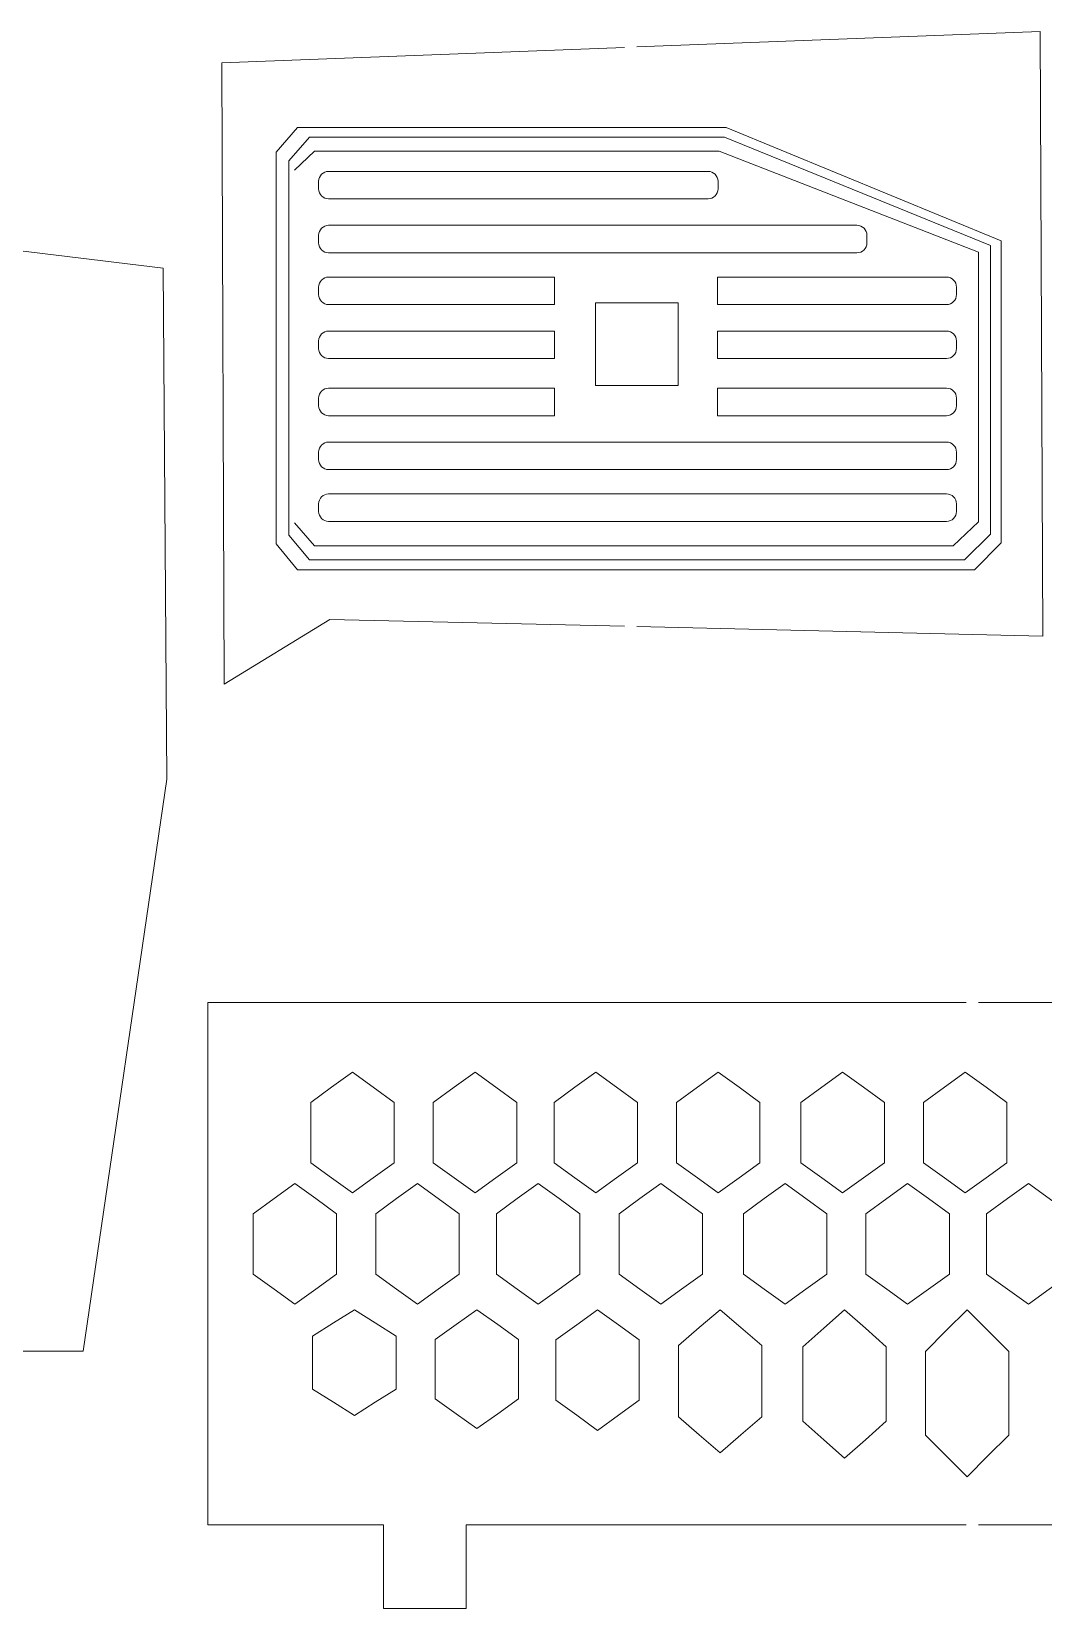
# Model space of a CAD drawing. Header units: centimetres. Extents: x -36.3 to 43.7, y -27.7 to 32.3.
# Drawn here: x -23.95 to -20.28, y -24.05 to -18.31 of the extents above; entities that cross this region are included whole.
import ezdxf

# ---------------------------------------------------------------- set-up
doc = ezdxf.new("R2010")
doc.units = ezdxf.units.CM
doc.header["$MEASUREMENT"] = 0
doc.layers.add('layer 1', color=7, linetype='Continuous')

msp = doc.modelspace()

# ---------------------------------------------------------------- linework, layer by layer
at = {"layer": 'layer 1', "color": 250, "lineweight": 9}
for points, knots in [([(-21.75396, -18.37055), (-21.75396, -18.37055), (-20.28702, -18.31463), (-20.28702, -18.31463), (-20.28702, -18.31463), (-20.27829, -20.51373), (-20.27829, -20.51373), (-20.27829, -20.51373), (-21.75396, -20.47895), (-21.75396, -20.47895)], [0, 0, 0, 0, 0.3333333, 0.3333333, 0.3333333, 0.6666667, 0.6666667, 0.6666667, 1, 1, 1, 1]), ([(-21.79896, -20.47789), (-21.79896, -20.47789), (-22.87009, -20.45265), (-22.87009, -20.45265), (-22.87009, -20.45265), (-23.25406, -20.68827), (-23.25406, -20.68827), (-23.25406, -20.68827), (-23.26279, -18.42807), (-23.26279, -18.42807), (-23.26279, -18.42807), (-21.79896, -18.37227), (-21.79896, -18.37227)], [0, 0, 0, 0, 0.25, 0.25, 0.25, 0.5, 0.5, 0.5, 0.75, 0.75, 0.75, 1, 1, 1, 1]), ([(-28.30236, -21.74141), (-26.25225, -21.46696), (-24.96193, -20.78612), (-24.50218, -19.66102), (-24.50218, -19.66102), (-24.23866, -19.56394), (-24.23866, -19.56394), (-24.23866, -19.56394), (-24.47444, -18.63469), (-24.47444, -18.63469), (-24.33112, -18.70078), (-24.18781, -18.85525), (-24.04449, -19.10625), (-24.04449, -19.10625), (-23.47585, -19.1756), (-23.47585, -19.1756), (-23.47585, -19.1756), (-23.46198, -21.03408), (-23.46198, -21.03408), (-23.46198, -21.03408), (-23.7671, -23.11447), (-23.7671, -23.11447), (-23.7671, -23.11447), (-24.16931, -23.11447), (-24.16931, -23.11447), (-24.16931, -23.11447), (-25.07082, -23.55829), (-25.07082, -23.55829), (-25.07082, -23.55829), (-25.6672, -23.33638), (-25.6672, -23.33638), (-25.6672, -23.33638), (-26.79061, -23.54442), (-26.79061, -23.54442), (-26.53514, -22.87247), (-26.20489, -22.2099), (-25.65333, -21.57498), (-25.65333, -21.57498), (-25.77815, -21.31146), (-25.77815, -21.31146), (-26.13947, -21.52727), (-26.51141, -21.65701), (-26.89107, -21.7719), (-27.36031, -21.9139), (-27.8414, -22.01864), (-28.32889, -22.0604), (-29.24508, -22.0604), (-30.16124, -22.06039), (-31.07743, -22.06039), (-31.56492, -22.01863), (-32.04601, -21.91389), (-32.51525, -21.77189), (-32.89491, -21.657), (-33.26685, -21.52726), (-33.62817, -21.31145), (-33.62817, -21.31145), (-33.75299, -21.57497), (-33.75299, -21.57497), (-33.20143, -22.20989), (-32.87118, -22.87246), (-32.61571, -23.54441), (-32.61571, -23.54441), (-33.73912, -23.33637), (-33.73912, -23.33637), (-33.73912, -23.33637), (-34.3355, -23.55828), (-34.3355, -23.55828), (-34.3355, -23.55828), (-35.23701, -23.11446), (-35.23701, -23.11446), (-35.23701, -23.11446), (-35.63922, -23.11446), (-35.63922, -23.11446), (-35.63922, -23.11446), (-35.94434, -21.03407), (-35.94434, -21.03407), (-35.94434, -21.03407), (-35.93047, -19.17559), (-35.93047, -19.17559), (-35.93047, -19.17559), (-35.36183, -19.10624), (-35.36183, -19.10624), (-35.21851, -18.85524), (-35.0752, -18.70077), (-34.93188, -18.63468), (-34.93188, -18.63468), (-35.16766, -19.56393), (-35.16766, -19.56393), (-35.16766, -19.56393), (-34.90414, -19.66101), (-34.90414, -19.66101), (-34.44439, -20.78611), (-33.15407, -21.46695), (-31.10396, -21.7414), (-30.17008, -21.7414), (-29.23624, -21.74141), (-28.30236, -21.74141)], [0, 0, 0, 0, 0.03125, 0.03125, 0.03125, 0.0625, 0.0625, 0.0625, 0.09375, 0.09375, 0.09375, 0.125, 0.125, 0.125, 0.15625, 0.15625, 0.15625, 0.1875, 0.1875, 0.1875, 0.21875, 0.21875, 0.21875, 0.25, 0.25, 0.25, 0.28125, 0.28125, 0.28125, 0.3125, 0.3125, 0.3125, 0.34375, 0.34375, 0.34375, 0.375, 0.375, 0.375, 0.40625, 0.40625, 0.40625, 0.4375, 0.4375, 0.4375, 0.46875, 0.46875, 0.46875, 0.5, 0.5, 0.5, 0.53125, 0.53125, 0.53125, 0.5625, 0.5625, 0.5625, 0.59375, 0.59375, 0.59375, 0.625, 0.625, 0.625, 0.65625, 0.65625, 0.65625, 0.6875, 0.6875, 0.6875, 0.71875, 0.71875, 0.71875, 0.75, 0.75, 0.75, 0.78125, 0.78125, 0.78125, 0.8125, 0.8125, 0.8125, 0.84375, 0.84375, 0.84375, 0.875, 0.875, 0.875, 0.90625, 0.90625, 0.90625, 0.9375, 0.9375, 0.9375, 0.96875, 0.96875, 0.96875, 1, 1, 1, 1]), ([(-22.87429, -18.82317), (-22.87429, -18.82317), (-21.49488, -18.82317), (-21.49488, -18.82317), (-21.47493, -18.82317), (-21.45861, -18.83949), (-21.45861, -18.85944), (-21.45861, -18.85944), (-21.45861, -18.88691), (-21.45861, -18.88691), (-21.45861, -18.90686), (-21.47493, -18.92317), (-21.49488, -18.92317), (-21.49488, -18.92317), (-22.87429, -18.92317), (-22.87429, -18.92317), (-22.89424, -18.92317), (-22.91055, -18.90686), (-22.91055, -18.88691), (-22.91055, -18.88691), (-22.91055, -18.85944), (-22.91055, -18.85944), (-22.91055, -18.83949), (-22.89424, -18.82317), (-22.87429, -18.82317)], [0, 0, 0, 0, 0.125, 0.125, 0.125, 0.25, 0.25, 0.25, 0.375, 0.375, 0.375, 0.5, 0.5, 0.5, 0.625, 0.625, 0.625, 0.75, 0.75, 0.75, 0.875, 0.875, 0.875, 1, 1, 1, 1]), ([(-22.87429, -19.01934), (-22.87429, -19.01934), (-20.95344, -19.01934), (-20.95344, -19.01934), (-20.93349, -19.01934), (-20.91717, -19.03567), (-20.91717, -19.05561), (-20.91717, -19.05561), (-20.91717, -19.08308), (-20.91717, -19.08308), (-20.91717, -19.10302), (-20.9335, -19.11934), (-20.95344, -19.11934), (-20.95344, -19.11934), (-22.87429, -19.11934), (-22.87429, -19.11934), (-22.89423, -19.11934), (-22.91055, -19.10303), (-22.91055, -19.08308), (-22.91055, -19.08308), (-22.91055, -19.05561), (-22.91055, -19.05561), (-22.91055, -19.03566), (-22.89424, -19.01934), (-22.87429, -19.01934)], [0, 0, 0, 0, 0.125, 0.125, 0.125, 0.25, 0.25, 0.25, 0.375, 0.375, 0.375, 0.5, 0.5, 0.5, 0.625, 0.625, 0.625, 0.75, 0.75, 0.75, 0.875, 0.875, 0.875, 1, 1, 1, 1]), ([(-22.87429, -19.20767), (-22.87429, -19.20767), (-22.05315, -19.20767), (-22.05315, -19.20767), (-22.05315, -19.20767), (-22.05315, -19.30767), (-22.05315, -19.30767), (-22.05315, -19.30767), (-22.87429, -19.30767), (-22.87429, -19.30767), (-22.89422, -19.30767), (-22.91055, -19.29136), (-22.91055, -19.27141), (-22.91055, -19.27141), (-22.91055, -19.24394), (-22.91055, -19.24394), (-22.91055, -19.22399), (-22.89424, -19.20767), (-22.87429, -19.20767)], [0, 0, 0, 0, 0.1666667, 0.1666667, 0.1666667, 0.3333333, 0.3333333, 0.3333333, 0.5, 0.5, 0.5, 0.6666667, 0.6666667, 0.6666667, 0.8333333, 0.8333333, 0.8333333, 1, 1, 1, 1]), ([(-21.46071, -19.20767), (-21.46071, -19.20767), (-20.6278, -19.20767), (-20.6278, -19.20767), (-20.60785, -19.20767), (-20.59153, -19.22401), (-20.59153, -19.24394), (-20.59153, -19.24394), (-20.59153, -19.27141), (-20.59153, -19.27141), (-20.59153, -19.29134), (-20.60787, -19.30767), (-20.6278, -19.30767), (-20.6278, -19.30767), (-21.46071, -19.30767), (-21.46071, -19.30767), (-21.46071, -19.30767), (-21.46071, -19.20767), (-21.46071, -19.20767)], [0, 0, 0, 0, 0.1666667, 0.1666667, 0.1666667, 0.3333333, 0.3333333, 0.3333333, 0.5, 0.5, 0.5, 0.6666667, 0.6666667, 0.6666667, 0.8333333, 0.8333333, 0.8333333, 1, 1, 1, 1]), ([(-21.90396, -19.30173), (-21.90396, -19.30173), (-21.60396, -19.30173), (-21.60396, -19.30173), (-21.60396, -19.30173), (-21.60396, -19.60173), (-21.60396, -19.60173), (-21.60396, -19.60173), (-21.90396, -19.60173), (-21.90396, -19.60173), (-21.90396, -19.60173), (-21.90396, -19.30173), (-21.90396, -19.30173)], [0, 0, 0, 0, 0.25, 0.25, 0.25, 0.5, 0.5, 0.5, 0.75, 0.75, 0.75, 1, 1, 1, 1]), ([(-22.87429, -19.40384), (-22.87429, -19.40384), (-22.05315, -19.40384), (-22.05315, -19.40384), (-22.05315, -19.40384), (-22.05315, -19.50384), (-22.05315, -19.50384), (-22.05315, -19.50384), (-22.87429, -19.50384), (-22.87429, -19.50384), (-22.89422, -19.50384), (-22.91055, -19.48753), (-22.91055, -19.46758), (-22.91055, -19.46758), (-22.91055, -19.44011), (-22.91055, -19.44011), (-22.91055, -19.42016), (-22.89424, -19.40384), (-22.87429, -19.40384)], [0, 0, 0, 0, 0.1666667, 0.1666667, 0.1666667, 0.3333333, 0.3333333, 0.3333333, 0.5, 0.5, 0.5, 0.6666667, 0.6666667, 0.6666667, 0.8333333, 0.8333333, 0.8333333, 1, 1, 1, 1]), ([(-21.46071, -19.40384), (-21.46071, -19.40384), (-20.6278, -19.40384), (-20.6278, -19.40384), (-20.60785, -19.40384), (-20.59153, -19.42018), (-20.59153, -19.44011), (-20.59153, -19.44011), (-20.59153, -19.46758), (-20.59153, -19.46758), (-20.59153, -19.48751), (-20.60787, -19.50384), (-20.6278, -19.50384), (-20.6278, -19.50384), (-21.46071, -19.50384), (-21.46071, -19.50384), (-21.46071, -19.50384), (-21.46071, -19.40384), (-21.46071, -19.40384)], [0, 0, 0, 0, 0.1666667, 0.1666667, 0.1666667, 0.3333333, 0.3333333, 0.3333333, 0.5, 0.5, 0.5, 0.6666667, 0.6666667, 0.6666667, 0.8333333, 0.8333333, 0.8333333, 1, 1, 1, 1]), ([(-22.87429, -19.61179), (-22.87429, -19.61179), (-22.05315, -19.61179), (-22.05315, -19.61179), (-22.05315, -19.61179), (-22.05315, -19.71179), (-22.05315, -19.71179), (-22.05315, -19.71179), (-22.87429, -19.71179), (-22.87429, -19.71179), (-22.89422, -19.71179), (-22.91055, -19.69548), (-22.91055, -19.67553), (-22.91055, -19.67553), (-22.91055, -19.64806), (-22.91055, -19.64806), (-22.91055, -19.62811), (-22.89424, -19.61179), (-22.87429, -19.61179)], [0, 0, 0, 0, 0.1666667, 0.1666667, 0.1666667, 0.3333333, 0.3333333, 0.3333333, 0.5, 0.5, 0.5, 0.6666667, 0.6666667, 0.6666667, 0.8333333, 0.8333333, 0.8333333, 1, 1, 1, 1]), ([(-21.46071, -19.61179), (-21.46071, -19.61179), (-20.6278, -19.61179), (-20.6278, -19.61179), (-20.60785, -19.61179), (-20.59153, -19.62813), (-20.59153, -19.64806), (-20.59153, -19.64806), (-20.59153, -19.67553), (-20.59153, -19.67553), (-20.59153, -19.69546), (-20.60787, -19.71179), (-20.6278, -19.71179), (-20.6278, -19.71179), (-21.46071, -19.71179), (-21.46071, -19.71179), (-21.46071, -19.71179), (-21.46071, -19.61179), (-21.46071, -19.61179)], [0, 0, 0, 0, 0.1666667, 0.1666667, 0.1666667, 0.3333333, 0.3333333, 0.3333333, 0.5, 0.5, 0.5, 0.6666667, 0.6666667, 0.6666667, 0.8333333, 0.8333333, 0.8333333, 1, 1, 1, 1]), ([(-22.87429, -19.80796), (-22.87429, -19.80796), (-20.6278, -19.80796), (-20.6278, -19.80796), (-20.60785, -19.80796), (-20.59153, -19.8243), (-20.59153, -19.84423), (-20.59153, -19.84423), (-20.59153, -19.8717), (-20.59153, -19.8717), (-20.59153, -19.89163), (-20.60787, -19.90796), (-20.6278, -19.90796), (-20.6278, -19.90796), (-22.87429, -19.90796), (-22.87429, -19.90796), (-22.89422, -19.90796), (-22.91055, -19.89165), (-22.91055, -19.8717), (-22.91055, -19.8717), (-22.91055, -19.84423), (-22.91055, -19.84423), (-22.91055, -19.82428), (-22.89424, -19.80796), (-22.87429, -19.80796)], [0, 0, 0, 0, 0.125, 0.125, 0.125, 0.25, 0.25, 0.25, 0.375, 0.375, 0.375, 0.5, 0.5, 0.5, 0.625, 0.625, 0.625, 0.75, 0.75, 0.75, 0.875, 0.875, 0.875, 1, 1, 1, 1]), ([(-22.87429, -19.99629), (-22.87429, -19.99629), (-20.6278, -19.99629), (-20.6278, -19.99629), (-20.60785, -19.99629), (-20.59153, -20.01263), (-20.59153, -20.03256), (-20.59153, -20.03256), (-20.59153, -20.06003), (-20.59153, -20.06003), (-20.59153, -20.07996), (-20.60787, -20.09629), (-20.6278, -20.09629), (-20.6278, -20.09629), (-22.87429, -20.09629), (-22.87429, -20.09629), (-22.89422, -20.09629), (-22.91055, -20.07998), (-22.91055, -20.06003), (-22.91055, -20.06003), (-22.91055, -20.03256), (-22.91055, -20.03256), (-22.91055, -20.01261), (-22.89424, -19.99629), (-22.87429, -19.99629)], [0, 0, 0, 0, 0.125, 0.125, 0.125, 0.25, 0.25, 0.25, 0.375, 0.375, 0.375, 0.5, 0.5, 0.5, 0.625, 0.625, 0.625, 0.75, 0.75, 0.75, 0.875, 0.875, 0.875, 1, 1, 1, 1]), ([(-20.5564, -23.74628), (-20.5564, -23.74628), (-22.37479, -23.74628), (-22.37479, -23.74628), (-22.37479, -23.74628), (-22.37479, -24.04996), (-22.37479, -24.04996), (-22.37479, -24.04996), (-22.67479, -24.04996), (-22.67479, -24.04996), (-22.67479, -24.04996), (-22.67479, -23.74628), (-22.67479, -23.74628), (-22.67479, -23.74628), (-23.313, -23.74628), (-23.313, -23.74628), (-23.313, -23.74628), (-23.313, -21.84628), (-23.313, -21.84628), (-23.313, -21.84628), (-20.5564, -21.84628), (-20.5564, -21.84628)], [0, 0, 0, 0, 0.1428571, 0.1428571, 0.1428571, 0.2857143, 0.2857143, 0.2857143, 0.4285714, 0.4285714, 0.4285714, 0.5714286, 0.5714286, 0.5714286, 0.7142857, 0.7142857, 0.7142857, 0.8571429, 0.8571429, 0.8571429, 1, 1, 1, 1]), ([(-20.5114, -21.84628), (-20.5114, -21.84628), (-17.813, -21.84628), (-17.813, -21.84628), (-17.813, -21.84628), (-17.813, -23.74628), (-17.813, -23.74628), (-17.813, -23.74628), (-18.4323, -23.74628), (-18.4323, -23.74628), (-18.4323, -23.74628), (-18.4323, -24.04996), (-18.4323, -24.04996), (-18.4323, -24.04996), (-18.7323, -24.04996), (-18.7323, -24.04996), (-18.7323, -24.04996), (-18.7323, -23.74628), (-18.7323, -23.74628), (-18.7323, -23.74628), (-20.5114, -23.74628), (-20.5114, -23.74628)], [0, 0, 0, 0, 0.1428571, 0.1428571, 0.1428571, 0.2857143, 0.2857143, 0.2857143, 0.4285714, 0.4285714, 0.4285714, 0.5714286, 0.5714286, 0.5714286, 0.7142857, 0.7142857, 0.7142857, 0.8571429, 0.8571429, 0.8571429, 1, 1, 1, 1]), ([(-22.7875, -22.09959), (-22.7875, -22.09959), (-22.7117, -22.15443), (-22.7117, -22.15443), (-22.7117, -22.15443), (-22.63591, -22.20928), (-22.63591, -22.20928), (-22.63591, -22.20928), (-22.63591, -22.31896), (-22.63591, -22.31896), (-22.63591, -22.31896), (-22.63591, -22.42865), (-22.63591, -22.42865), (-22.63591, -22.42865), (-22.7117, -22.4835), (-22.7117, -22.4835), (-22.7117, -22.4835), (-22.7875, -22.53834), (-22.7875, -22.53834), (-22.7875, -22.53834), (-22.86329, -22.4835), (-22.86329, -22.4835), (-22.86329, -22.4835), (-22.93908, -22.42865), (-22.93908, -22.42865), (-22.93908, -22.42865), (-22.93908, -22.31896), (-22.93908, -22.31896), (-22.93908, -22.31896), (-22.93908, -22.20928), (-22.93908, -22.20928), (-22.93908, -22.20928), (-22.86329, -22.15443), (-22.86329, -22.15443), (-22.86329, -22.15443), (-22.7875, -22.09959), (-22.7875, -22.09959)], [0, 0, 0, 0, 0.0833333, 0.0833333, 0.0833333, 0.1666667, 0.1666667, 0.1666667, 0.25, 0.25, 0.25, 0.3333333, 0.3333333, 0.3333333, 0.4166667, 0.4166667, 0.4166667, 0.5, 0.5, 0.5, 0.5833333, 0.5833333, 0.5833333, 0.6666667, 0.6666667, 0.6666667, 0.75, 0.75, 0.75, 0.8333333, 0.8333333, 0.8333333, 0.9166667, 0.9166667, 0.9166667, 1, 1, 1, 1]), ([(-22.342, -22.09959), (-22.342, -22.09959), (-22.2662, -22.15443), (-22.2662, -22.15443), (-22.2662, -22.15443), (-22.19041, -22.20928), (-22.19041, -22.20928), (-22.19041, -22.20928), (-22.19041, -22.31896), (-22.19041, -22.31896), (-22.19041, -22.31896), (-22.19041, -22.42865), (-22.19041, -22.42865), (-22.19041, -22.42865), (-22.2662, -22.4835), (-22.2662, -22.4835), (-22.2662, -22.4835), (-22.342, -22.53834), (-22.342, -22.53834), (-22.342, -22.53834), (-22.41779, -22.4835), (-22.41779, -22.4835), (-22.41779, -22.4835), (-22.49358, -22.42865), (-22.49358, -22.42865), (-22.49358, -22.42865), (-22.49358, -22.31896), (-22.49358, -22.31896), (-22.49358, -22.31896), (-22.49358, -22.20928), (-22.49358, -22.20928), (-22.49358, -22.20928), (-22.41779, -22.15443), (-22.41779, -22.15443), (-22.41779, -22.15443), (-22.342, -22.09959), (-22.342, -22.09959)], [0, 0, 0, 0, 0.0833333, 0.0833333, 0.0833333, 0.1666667, 0.1666667, 0.1666667, 0.25, 0.25, 0.25, 0.3333333, 0.3333333, 0.3333333, 0.4166667, 0.4166667, 0.4166667, 0.5, 0.5, 0.5, 0.5833333, 0.5833333, 0.5833333, 0.6666667, 0.6666667, 0.6666667, 0.75, 0.75, 0.75, 0.8333333, 0.8333333, 0.8333333, 0.9166667, 0.9166667, 0.9166667, 1, 1, 1, 1]), ([(-21.90325, -22.09959), (-21.90325, -22.09959), (-21.82745, -22.15443), (-21.82745, -22.15443), (-21.82745, -22.15443), (-21.75166, -22.20928), (-21.75166, -22.20928), (-21.75166, -22.20928), (-21.75166, -22.31896), (-21.75166, -22.31896), (-21.75166, -22.31896), (-21.75166, -22.42865), (-21.75166, -22.42865), (-21.75166, -22.42865), (-21.82745, -22.4835), (-21.82745, -22.4835), (-21.82745, -22.4835), (-21.90325, -22.53834), (-21.90325, -22.53834), (-21.90325, -22.53834), (-21.97904, -22.4835), (-21.97904, -22.4835), (-21.97904, -22.4835), (-22.05483, -22.42865), (-22.05483, -22.42865), (-22.05483, -22.42865), (-22.05483, -22.31896), (-22.05483, -22.31896), (-22.05483, -22.31896), (-22.05483, -22.20928), (-22.05483, -22.20928), (-22.05483, -22.20928), (-21.97904, -22.15443), (-21.97904, -22.15443), (-21.97904, -22.15443), (-21.90325, -22.09959), (-21.90325, -22.09959)], [0, 0, 0, 0, 0.0833333, 0.0833333, 0.0833333, 0.1666667, 0.1666667, 0.1666667, 0.25, 0.25, 0.25, 0.3333333, 0.3333333, 0.3333333, 0.4166667, 0.4166667, 0.4166667, 0.5, 0.5, 0.5, 0.5833333, 0.5833333, 0.5833333, 0.6666667, 0.6666667, 0.6666667, 0.75, 0.75, 0.75, 0.8333333, 0.8333333, 0.8333333, 0.9166667, 0.9166667, 0.9166667, 1, 1, 1, 1]), ([(-21.45775, -22.09959), (-21.45775, -22.09959), (-21.38195, -22.15443), (-21.38195, -22.15443), (-21.38195, -22.15443), (-21.30616, -22.20928), (-21.30616, -22.20928), (-21.30616, -22.20928), (-21.30616, -22.31896), (-21.30616, -22.31896), (-21.30616, -22.31896), (-21.30616, -22.42865), (-21.30616, -22.42865), (-21.30616, -22.42865), (-21.38195, -22.4835), (-21.38195, -22.4835), (-21.38195, -22.4835), (-21.45775, -22.53834), (-21.45775, -22.53834), (-21.45775, -22.53834), (-21.53354, -22.4835), (-21.53354, -22.4835), (-21.53354, -22.4835), (-21.60933, -22.42865), (-21.60933, -22.42865), (-21.60933, -22.42865), (-21.60933, -22.31896), (-21.60933, -22.31896), (-21.60933, -22.31896), (-21.60933, -22.20928), (-21.60933, -22.20928), (-21.60933, -22.20928), (-21.53354, -22.15443), (-21.53354, -22.15443), (-21.53354, -22.15443), (-21.45775, -22.09959), (-21.45775, -22.09959)], [0, 0, 0, 0, 0.0833333, 0.0833333, 0.0833333, 0.1666667, 0.1666667, 0.1666667, 0.25, 0.25, 0.25, 0.3333333, 0.3333333, 0.3333333, 0.4166667, 0.4166667, 0.4166667, 0.5, 0.5, 0.5, 0.5833333, 0.5833333, 0.5833333, 0.6666667, 0.6666667, 0.6666667, 0.75, 0.75, 0.75, 0.8333333, 0.8333333, 0.8333333, 0.9166667, 0.9166667, 0.9166667, 1, 1, 1, 1]), ([(-21.00551, -22.09959), (-21.00551, -22.09959), (-20.92971, -22.15443), (-20.92971, -22.15443), (-20.92971, -22.15443), (-20.85392, -22.20928), (-20.85392, -22.20928), (-20.85392, -22.20928), (-20.85392, -22.31896), (-20.85392, -22.31896), (-20.85392, -22.31896), (-20.85392, -22.42865), (-20.85392, -22.42865), (-20.85392, -22.42865), (-20.92971, -22.4835), (-20.92971, -22.4835), (-20.92971, -22.4835), (-21.00551, -22.53834), (-21.00551, -22.53834), (-21.00551, -22.53834), (-21.0813, -22.4835), (-21.0813, -22.4835), (-21.0813, -22.4835), (-21.15709, -22.42865), (-21.15709, -22.42865), (-21.15709, -22.42865), (-21.15709, -22.31896), (-21.15709, -22.31896), (-21.15709, -22.31896), (-21.15709, -22.20928), (-21.15709, -22.20928), (-21.15709, -22.20928), (-21.0813, -22.15443), (-21.0813, -22.15443), (-21.0813, -22.15443), (-21.00551, -22.09959), (-21.00551, -22.09959)], [0, 0, 0, 0, 0.0833333, 0.0833333, 0.0833333, 0.1666667, 0.1666667, 0.1666667, 0.25, 0.25, 0.25, 0.3333333, 0.3333333, 0.3333333, 0.4166667, 0.4166667, 0.4166667, 0.5, 0.5, 0.5, 0.5833333, 0.5833333, 0.5833333, 0.6666667, 0.6666667, 0.6666667, 0.75, 0.75, 0.75, 0.8333333, 0.8333333, 0.8333333, 0.9166667, 0.9166667, 0.9166667, 1, 1, 1, 1]), ([(-20.56001, -22.09959), (-20.56001, -22.09959), (-20.48421, -22.15443), (-20.48421, -22.15443), (-20.48421, -22.15443), (-20.40842, -22.20928), (-20.40842, -22.20928), (-20.40842, -22.20928), (-20.40842, -22.31896), (-20.40842, -22.31896), (-20.40842, -22.31896), (-20.40842, -22.42865), (-20.40842, -22.42865), (-20.40842, -22.42865), (-20.48421, -22.4835), (-20.48421, -22.4835), (-20.48421, -22.4835), (-20.56001, -22.53834), (-20.56001, -22.53834), (-20.56001, -22.53834), (-20.6358, -22.4835), (-20.6358, -22.4835), (-20.6358, -22.4835), (-20.71159, -22.42865), (-20.71159, -22.42865), (-20.71159, -22.42865), (-20.71159, -22.31896), (-20.71159, -22.31896), (-20.71159, -22.31896), (-20.71159, -22.20928), (-20.71159, -22.20928), (-20.71159, -22.20928), (-20.6358, -22.15443), (-20.6358, -22.15443), (-20.6358, -22.15443), (-20.56001, -22.09959), (-20.56001, -22.09959)], [0, 0, 0, 0, 0.0833333, 0.0833333, 0.0833333, 0.1666667, 0.1666667, 0.1666667, 0.25, 0.25, 0.25, 0.3333333, 0.3333333, 0.3333333, 0.4166667, 0.4166667, 0.4166667, 0.5, 0.5, 0.5, 0.5833333, 0.5833333, 0.5833333, 0.6666667, 0.6666667, 0.6666667, 0.75, 0.75, 0.75, 0.8333333, 0.8333333, 0.8333333, 0.9166667, 0.9166667, 0.9166667, 1, 1, 1, 1]), ([(-22.99675, -22.50459), (-22.99675, -22.50459), (-22.92095, -22.55943), (-22.92095, -22.55943), (-22.92095, -22.55943), (-22.84516, -22.61428), (-22.84516, -22.61428), (-22.84516, -22.61428), (-22.84516, -22.72396), (-22.84516, -22.72396), (-22.84516, -22.72396), (-22.84516, -22.83365), (-22.84516, -22.83365), (-22.84516, -22.83365), (-22.92095, -22.8885), (-22.92095, -22.8885), (-22.92095, -22.8885), (-22.99675, -22.94334), (-22.99675, -22.94334), (-22.99675, -22.94334), (-23.07254, -22.8885), (-23.07254, -22.8885), (-23.07254, -22.8885), (-23.14833, -22.83365), (-23.14833, -22.83365), (-23.14833, -22.83365), (-23.14833, -22.72396), (-23.14833, -22.72396), (-23.14833, -22.72396), (-23.14833, -22.61428), (-23.14833, -22.61428), (-23.14833, -22.61428), (-23.07254, -22.55943), (-23.07254, -22.55943), (-23.07254, -22.55943), (-22.99675, -22.50459), (-22.99675, -22.50459)], [0, 0, 0, 0, 0.0833333, 0.0833333, 0.0833333, 0.1666667, 0.1666667, 0.1666667, 0.25, 0.25, 0.25, 0.3333333, 0.3333333, 0.3333333, 0.4166667, 0.4166667, 0.4166667, 0.5, 0.5, 0.5, 0.5833333, 0.5833333, 0.5833333, 0.6666667, 0.6666667, 0.6666667, 0.75, 0.75, 0.75, 0.8333333, 0.8333333, 0.8333333, 0.9166667, 0.9166667, 0.9166667, 1, 1, 1, 1]), ([(-22.55125, -22.50459), (-22.55125, -22.50459), (-22.47545, -22.55943), (-22.47545, -22.55943), (-22.47545, -22.55943), (-22.39966, -22.61428), (-22.39966, -22.61428), (-22.39966, -22.61428), (-22.39966, -22.72396), (-22.39966, -22.72396), (-22.39966, -22.72396), (-22.39966, -22.83365), (-22.39966, -22.83365), (-22.39966, -22.83365), (-22.47545, -22.8885), (-22.47545, -22.8885), (-22.47545, -22.8885), (-22.55125, -22.94334), (-22.55125, -22.94334), (-22.55125, -22.94334), (-22.62704, -22.8885), (-22.62704, -22.8885), (-22.62704, -22.8885), (-22.70283, -22.83365), (-22.70283, -22.83365), (-22.70283, -22.83365), (-22.70283, -22.72396), (-22.70283, -22.72396), (-22.70283, -22.72396), (-22.70283, -22.61428), (-22.70283, -22.61428), (-22.70283, -22.61428), (-22.62704, -22.55943), (-22.62704, -22.55943), (-22.62704, -22.55943), (-22.55125, -22.50459), (-22.55125, -22.50459)], [0, 0, 0, 0, 0.0833333, 0.0833333, 0.0833333, 0.1666667, 0.1666667, 0.1666667, 0.25, 0.25, 0.25, 0.3333333, 0.3333333, 0.3333333, 0.4166667, 0.4166667, 0.4166667, 0.5, 0.5, 0.5, 0.5833333, 0.5833333, 0.5833333, 0.6666667, 0.6666667, 0.6666667, 0.75, 0.75, 0.75, 0.8333333, 0.8333333, 0.8333333, 0.9166667, 0.9166667, 0.9166667, 1, 1, 1, 1]), ([(-22.1125, -22.50459), (-22.1125, -22.50459), (-22.0367, -22.55943), (-22.0367, -22.55943), (-22.0367, -22.55943), (-21.96091, -22.61428), (-21.96091, -22.61428), (-21.96091, -22.61428), (-21.96091, -22.72396), (-21.96091, -22.72396), (-21.96091, -22.72396), (-21.96091, -22.83365), (-21.96091, -22.83365), (-21.96091, -22.83365), (-22.0367, -22.8885), (-22.0367, -22.8885), (-22.0367, -22.8885), (-22.1125, -22.94334), (-22.1125, -22.94334), (-22.1125, -22.94334), (-22.18829, -22.8885), (-22.18829, -22.8885), (-22.18829, -22.8885), (-22.26408, -22.83365), (-22.26408, -22.83365), (-22.26408, -22.83365), (-22.26408, -22.72396), (-22.26408, -22.72396), (-22.26408, -22.72396), (-22.26408, -22.61428), (-22.26408, -22.61428), (-22.26408, -22.61428), (-22.18829, -22.55943), (-22.18829, -22.55943), (-22.18829, -22.55943), (-22.1125, -22.50459), (-22.1125, -22.50459)], [0, 0, 0, 0, 0.0833333, 0.0833333, 0.0833333, 0.1666667, 0.1666667, 0.1666667, 0.25, 0.25, 0.25, 0.3333333, 0.3333333, 0.3333333, 0.4166667, 0.4166667, 0.4166667, 0.5, 0.5, 0.5, 0.5833333, 0.5833333, 0.5833333, 0.6666667, 0.6666667, 0.6666667, 0.75, 0.75, 0.75, 0.8333333, 0.8333333, 0.8333333, 0.9166667, 0.9166667, 0.9166667, 1, 1, 1, 1]), ([(-21.667, -22.50459), (-21.667, -22.50459), (-21.5912, -22.55943), (-21.5912, -22.55943), (-21.5912, -22.55943), (-21.51541, -22.61428), (-21.51541, -22.61428), (-21.51541, -22.61428), (-21.51541, -22.72396), (-21.51541, -22.72396), (-21.51541, -22.72396), (-21.51541, -22.83365), (-21.51541, -22.83365), (-21.51541, -22.83365), (-21.5912, -22.8885), (-21.5912, -22.8885), (-21.5912, -22.8885), (-21.667, -22.94334), (-21.667, -22.94334), (-21.667, -22.94334), (-21.74279, -22.8885), (-21.74279, -22.8885), (-21.74279, -22.8885), (-21.81858, -22.83365), (-21.81858, -22.83365), (-21.81858, -22.83365), (-21.81858, -22.72396), (-21.81858, -22.72396), (-21.81858, -22.72396), (-21.81858, -22.61428), (-21.81858, -22.61428), (-21.81858, -22.61428), (-21.74279, -22.55943), (-21.74279, -22.55943), (-21.74279, -22.55943), (-21.667, -22.50459), (-21.667, -22.50459)], [0, 0, 0, 0, 0.0833333, 0.0833333, 0.0833333, 0.1666667, 0.1666667, 0.1666667, 0.25, 0.25, 0.25, 0.3333333, 0.3333333, 0.3333333, 0.4166667, 0.4166667, 0.4166667, 0.5, 0.5, 0.5, 0.5833333, 0.5833333, 0.5833333, 0.6666667, 0.6666667, 0.6666667, 0.75, 0.75, 0.75, 0.8333333, 0.8333333, 0.8333333, 0.9166667, 0.9166667, 0.9166667, 1, 1, 1, 1]), ([(-21.21476, -22.50459), (-21.21476, -22.50459), (-21.13896, -22.55943), (-21.13896, -22.55943), (-21.13896, -22.55943), (-21.06317, -22.61428), (-21.06317, -22.61428), (-21.06317, -22.61428), (-21.06317, -22.72396), (-21.06317, -22.72396), (-21.06317, -22.72396), (-21.06317, -22.83365), (-21.06317, -22.83365), (-21.06317, -22.83365), (-21.13896, -22.8885), (-21.13896, -22.8885), (-21.13896, -22.8885), (-21.21476, -22.94334), (-21.21476, -22.94334), (-21.21476, -22.94334), (-21.29055, -22.8885), (-21.29055, -22.8885), (-21.29055, -22.8885), (-21.36634, -22.83365), (-21.36634, -22.83365), (-21.36634, -22.83365), (-21.36634, -22.72396), (-21.36634, -22.72396), (-21.36634, -22.72396), (-21.36634, -22.61428), (-21.36634, -22.61428), (-21.36634, -22.61428), (-21.29055, -22.55943), (-21.29055, -22.55943), (-21.29055, -22.55943), (-21.21476, -22.50459), (-21.21476, -22.50459)], [0, 0, 0, 0, 0.0833333, 0.0833333, 0.0833333, 0.1666667, 0.1666667, 0.1666667, 0.25, 0.25, 0.25, 0.3333333, 0.3333333, 0.3333333, 0.4166667, 0.4166667, 0.4166667, 0.5, 0.5, 0.5, 0.5833333, 0.5833333, 0.5833333, 0.6666667, 0.6666667, 0.6666667, 0.75, 0.75, 0.75, 0.8333333, 0.8333333, 0.8333333, 0.9166667, 0.9166667, 0.9166667, 1, 1, 1, 1]), ([(-20.76926, -22.50459), (-20.76926, -22.50459), (-20.69346, -22.55943), (-20.69346, -22.55943), (-20.69346, -22.55943), (-20.61767, -22.61428), (-20.61767, -22.61428), (-20.61767, -22.61428), (-20.61767, -22.72396), (-20.61767, -22.72396), (-20.61767, -22.72396), (-20.61767, -22.83365), (-20.61767, -22.83365), (-20.61767, -22.83365), (-20.69346, -22.8885), (-20.69346, -22.8885), (-20.69346, -22.8885), (-20.76926, -22.94334), (-20.76926, -22.94334), (-20.76926, -22.94334), (-20.84505, -22.8885), (-20.84505, -22.8885), (-20.84505, -22.8885), (-20.92084, -22.83365), (-20.92084, -22.83365), (-20.92084, -22.83365), (-20.92084, -22.72396), (-20.92084, -22.72396), (-20.92084, -22.72396), (-20.92084, -22.61428), (-20.92084, -22.61428), (-20.92084, -22.61428), (-20.84505, -22.55943), (-20.84505, -22.55943), (-20.84505, -22.55943), (-20.76926, -22.50459), (-20.76926, -22.50459)], [0, 0, 0, 0, 0.0833333, 0.0833333, 0.0833333, 0.1666667, 0.1666667, 0.1666667, 0.25, 0.25, 0.25, 0.3333333, 0.3333333, 0.3333333, 0.4166667, 0.4166667, 0.4166667, 0.5, 0.5, 0.5, 0.5833333, 0.5833333, 0.5833333, 0.6666667, 0.6666667, 0.6666667, 0.75, 0.75, 0.75, 0.8333333, 0.8333333, 0.8333333, 0.9166667, 0.9166667, 0.9166667, 1, 1, 1, 1]), ([(-20.33051, -22.50459), (-20.33051, -22.50459), (-20.25471, -22.55943), (-20.25471, -22.55943), (-20.25471, -22.55943), (-20.17892, -22.61428), (-20.17892, -22.61428), (-20.17892, -22.61428), (-20.17892, -22.72396), (-20.17892, -22.72396), (-20.17892, -22.72396), (-20.17892, -22.83365), (-20.17892, -22.83365), (-20.17892, -22.83365), (-20.25471, -22.8885), (-20.25471, -22.8885), (-20.25471, -22.8885), (-20.33051, -22.94334), (-20.33051, -22.94334), (-20.33051, -22.94334), (-20.4063, -22.8885), (-20.4063, -22.8885), (-20.4063, -22.8885), (-20.48209, -22.83365), (-20.48209, -22.83365), (-20.48209, -22.83365), (-20.48209, -22.72396), (-20.48209, -22.72396), (-20.48209, -22.72396), (-20.48209, -22.61428), (-20.48209, -22.61428), (-20.48209, -22.61428), (-20.4063, -22.55943), (-20.4063, -22.55943), (-20.4063, -22.55943), (-20.33051, -22.50459), (-20.33051, -22.50459)], [0, 0, 0, 0, 0.0833333, 0.0833333, 0.0833333, 0.1666667, 0.1666667, 0.1666667, 0.25, 0.25, 0.25, 0.3333333, 0.3333333, 0.3333333, 0.4166667, 0.4166667, 0.4166667, 0.5, 0.5, 0.5, 0.5833333, 0.5833333, 0.5833333, 0.6666667, 0.6666667, 0.6666667, 0.75, 0.75, 0.75, 0.8333333, 0.8333333, 0.8333333, 0.9166667, 0.9166667, 0.9166667, 1, 1, 1, 1]), ([(-22.78075, -22.96359), (-22.78075, -22.96359), (-22.70495, -23.01168), (-22.70495, -23.01168), (-22.70495, -23.01168), (-22.62916, -23.05978), (-22.62916, -23.05978), (-22.62916, -23.05978), (-22.62916, -23.15596), (-22.62916, -23.15596), (-22.62916, -23.15596), (-22.62916, -23.25215), (-22.62916, -23.25215), (-22.62916, -23.25215), (-22.70495, -23.30025), (-22.70495, -23.30025), (-22.70495, -23.30025), (-22.78075, -23.34834), (-22.78075, -23.34834), (-22.78075, -23.34834), (-22.85654, -23.30025), (-22.85654, -23.30025), (-22.85654, -23.30025), (-22.93233, -23.25215), (-22.93233, -23.25215), (-22.93233, -23.25215), (-22.93233, -23.15596), (-22.93233, -23.15596), (-22.93233, -23.15596), (-22.93233, -23.05978), (-22.93233, -23.05978), (-22.93233, -23.05978), (-22.85654, -23.01168), (-22.85654, -23.01168), (-22.85654, -23.01168), (-22.78075, -22.96359), (-22.78075, -22.96359)], [0, 0, 0, 0, 0.0833333, 0.0833333, 0.0833333, 0.1666667, 0.1666667, 0.1666667, 0.25, 0.25, 0.25, 0.3333333, 0.3333333, 0.3333333, 0.4166667, 0.4166667, 0.4166667, 0.5, 0.5, 0.5, 0.5833333, 0.5833333, 0.5833333, 0.6666667, 0.6666667, 0.6666667, 0.75, 0.75, 0.75, 0.8333333, 0.8333333, 0.8333333, 0.9166667, 0.9166667, 0.9166667, 1, 1, 1, 1]), ([(-22.33525, -22.96359), (-22.33525, -22.96359), (-22.25945, -23.01759), (-22.25945, -23.01759), (-22.25945, -23.01759), (-22.18366, -23.07159), (-22.18366, -23.07159), (-22.18366, -23.07159), (-22.18366, -23.17959), (-22.18366, -23.17959), (-22.18366, -23.17959), (-22.18366, -23.28759), (-22.18366, -23.28759), (-22.18366, -23.28759), (-22.25945, -23.34159), (-22.25945, -23.34159), (-22.25945, -23.34159), (-22.33525, -23.39559), (-22.33525, -23.39559), (-22.33525, -23.39559), (-22.41104, -23.34159), (-22.41104, -23.34159), (-22.41104, -23.34159), (-22.48683, -23.28759), (-22.48683, -23.28759), (-22.48683, -23.28759), (-22.48683, -23.17959), (-22.48683, -23.17959), (-22.48683, -23.17959), (-22.48683, -23.07159), (-22.48683, -23.07159), (-22.48683, -23.07159), (-22.41104, -23.01759), (-22.41104, -23.01759), (-22.41104, -23.01759), (-22.33525, -22.96359), (-22.33525, -22.96359)], [0, 0, 0, 0, 0.0833333, 0.0833333, 0.0833333, 0.1666667, 0.1666667, 0.1666667, 0.25, 0.25, 0.25, 0.3333333, 0.3333333, 0.3333333, 0.4166667, 0.4166667, 0.4166667, 0.5, 0.5, 0.5, 0.5833333, 0.5833333, 0.5833333, 0.6666667, 0.6666667, 0.6666667, 0.75, 0.75, 0.75, 0.8333333, 0.8333333, 0.8333333, 0.9166667, 0.9166667, 0.9166667, 1, 1, 1, 1]), ([(-21.8965, -22.96359), (-21.8965, -22.96359), (-21.8207, -23.01843), (-21.8207, -23.01843), (-21.8207, -23.01843), (-21.74491, -23.07328), (-21.74491, -23.07328), (-21.74491, -23.07328), (-21.74491, -23.18296), (-21.74491, -23.18296), (-21.74491, -23.18296), (-21.74491, -23.29265), (-21.74491, -23.29265), (-21.74491, -23.29265), (-21.8207, -23.3475), (-21.8207, -23.3475), (-21.8207, -23.3475), (-21.8965, -23.40234), (-21.8965, -23.40234), (-21.8965, -23.40234), (-21.97229, -23.3475), (-21.97229, -23.3475), (-21.97229, -23.3475), (-22.04808, -23.29265), (-22.04808, -23.29265), (-22.04808, -23.29265), (-22.04808, -23.18296), (-22.04808, -23.18296), (-22.04808, -23.18296), (-22.04808, -23.07328), (-22.04808, -23.07328), (-22.04808, -23.07328), (-21.97229, -23.01843), (-21.97229, -23.01843), (-21.97229, -23.01843), (-21.8965, -22.96359), (-21.8965, -22.96359)], [0, 0, 0, 0, 0.0833333, 0.0833333, 0.0833333, 0.1666667, 0.1666667, 0.1666667, 0.25, 0.25, 0.25, 0.3333333, 0.3333333, 0.3333333, 0.4166667, 0.4166667, 0.4166667, 0.5, 0.5, 0.5, 0.5833333, 0.5833333, 0.5833333, 0.6666667, 0.6666667, 0.6666667, 0.75, 0.75, 0.75, 0.8333333, 0.8333333, 0.8333333, 0.9166667, 0.9166667, 0.9166667, 1, 1, 1, 1]), ([(-21.451, -22.96359), (-21.451, -22.96359), (-21.3752, -23.02855), (-21.3752, -23.02855), (-21.3752, -23.02855), (-21.29941, -23.09353), (-21.29941, -23.09353), (-21.29941, -23.09353), (-21.29941, -23.22346), (-21.29941, -23.22346), (-21.29941, -23.22346), (-21.29941, -23.3534), (-21.29941, -23.3534), (-21.29941, -23.3534), (-21.3752, -23.41838), (-21.3752, -23.41838), (-21.3752, -23.41838), (-21.451, -23.48334), (-21.451, -23.48334), (-21.451, -23.48334), (-21.52679, -23.41838), (-21.52679, -23.41838), (-21.52679, -23.41838), (-21.60258, -23.3534), (-21.60258, -23.3534), (-21.60258, -23.3534), (-21.60258, -23.22346), (-21.60258, -23.22346), (-21.60258, -23.22346), (-21.60258, -23.09353), (-21.60258, -23.09353), (-21.60258, -23.09353), (-21.52679, -23.02855), (-21.52679, -23.02855), (-21.52679, -23.02855), (-21.451, -22.96359), (-21.451, -22.96359)], [0, 0, 0, 0, 0.0833333, 0.0833333, 0.0833333, 0.1666667, 0.1666667, 0.1666667, 0.25, 0.25, 0.25, 0.3333333, 0.3333333, 0.3333333, 0.4166667, 0.4166667, 0.4166667, 0.5, 0.5, 0.5, 0.5833333, 0.5833333, 0.5833333, 0.6666667, 0.6666667, 0.6666667, 0.75, 0.75, 0.75, 0.8333333, 0.8333333, 0.8333333, 0.9166667, 0.9166667, 0.9166667, 1, 1, 1, 1]), ([(-20.99876, -22.96359), (-20.99876, -22.96359), (-20.92296, -23.03109), (-20.92296, -23.03109), (-20.92296, -23.03109), (-20.84717, -23.09859), (-20.84717, -23.09859), (-20.84717, -23.09859), (-20.84717, -23.23358), (-20.84717, -23.23358), (-20.84717, -23.23358), (-20.84717, -23.36859), (-20.84717, -23.36859), (-20.84717, -23.36859), (-20.92296, -23.43609), (-20.92296, -23.43609), (-20.92296, -23.43609), (-20.99876, -23.50359), (-20.99876, -23.50359), (-20.99876, -23.50359), (-21.07455, -23.43609), (-21.07455, -23.43609), (-21.07455, -23.43609), (-21.15034, -23.36859), (-21.15034, -23.36859), (-21.15034, -23.36859), (-21.15034, -23.23358), (-21.15034, -23.23358), (-21.15034, -23.23358), (-21.15034, -23.09859), (-21.15034, -23.09859), (-21.15034, -23.09859), (-21.07455, -23.03109), (-21.07455, -23.03109), (-21.07455, -23.03109), (-20.99876, -22.96359), (-20.99876, -22.96359)], [0, 0, 0, 0, 0.0833333, 0.0833333, 0.0833333, 0.1666667, 0.1666667, 0.1666667, 0.25, 0.25, 0.25, 0.3333333, 0.3333333, 0.3333333, 0.4166667, 0.4166667, 0.4166667, 0.5, 0.5, 0.5, 0.5833333, 0.5833333, 0.5833333, 0.6666667, 0.6666667, 0.6666667, 0.75, 0.75, 0.75, 0.8333333, 0.8333333, 0.8333333, 0.9166667, 0.9166667, 0.9166667, 1, 1, 1, 1]), ([(-20.55326, -22.96359), (-20.55326, -22.96359), (-20.47746, -23.03952), (-20.47746, -23.03952), (-20.47746, -23.03952), (-20.40167, -23.11547), (-20.40167, -23.11547), (-20.40167, -23.11547), (-20.40167, -23.26733), (-20.40167, -23.26733), (-20.40167, -23.26733), (-20.40167, -23.4192), (-20.40167, -23.4192), (-20.40167, -23.4192), (-20.47746, -23.49515), (-20.47746, -23.49515), (-20.47746, -23.49515), (-20.55326, -23.57108), (-20.55326, -23.57108), (-20.55326, -23.57108), (-20.62905, -23.49515), (-20.62905, -23.49515), (-20.62905, -23.49515), (-20.70484, -23.4192), (-20.70484, -23.4192), (-20.70484, -23.4192), (-20.70484, -23.26733), (-20.70484, -23.26733), (-20.70484, -23.26733), (-20.70484, -23.11547), (-20.70484, -23.11547), (-20.70484, -23.11547), (-20.62905, -23.03952), (-20.62905, -23.03952), (-20.62905, -23.03952), (-20.55326, -22.96359), (-20.55326, -22.96359)], [0, 0, 0, 0, 0.0833333, 0.0833333, 0.0833333, 0.1666667, 0.1666667, 0.1666667, 0.25, 0.25, 0.25, 0.3333333, 0.3333333, 0.3333333, 0.4166667, 0.4166667, 0.4166667, 0.5, 0.5, 0.5, 0.5833333, 0.5833333, 0.5833333, 0.6666667, 0.6666667, 0.6666667, 0.75, 0.75, 0.75, 0.8333333, 0.8333333, 0.8333333, 0.9166667, 0.9166667, 0.9166667, 1, 1, 1, 1])]:
    msp.add_open_spline(points, degree=3, knots=knots, dxfattribs=at)
at = {"layer": 'layer 1', "color": 242, "lineweight": 9}
for points, knots in [([(-22.98728, -18.66327), (-22.98728, -18.66327), (-21.42879, -18.66327), (-21.42879, -18.66327), (-21.42879, -18.66327), (-20.42885, -19.07524), (-20.42885, -19.07524), (-20.42885, -19.07524), (-20.42885, -20.17381), (-20.42885, -20.17381), (-20.42885, -20.17381), (-20.52649, -20.27189), (-20.52649, -20.27189), (-20.52649, -20.27189), (-22.98728, -20.27189), (-22.98728, -20.27189), (-22.98728, -20.27189), (-23.0654, -20.17773), (-23.0654, -20.17773), (-23.0654, -20.17773), (-23.0654, -18.75351), (-23.0654, -18.75351), (-23.0654, -18.75351), (-22.98728, -18.66327), (-22.98728, -18.66327)], [0, 0, 0, 0, 0.125, 0.125, 0.125, 0.25, 0.25, 0.25, 0.375, 0.375, 0.375, 0.5, 0.5, 0.5, 0.625, 0.625, 0.625, 0.75, 0.75, 0.75, 0.875, 0.875, 0.875, 1, 1, 1, 1]), ([(-22.94345, -18.69858), (-22.94345, -18.69858), (-21.43556, -18.69858), (-21.43556, -18.69858), (-21.43556, -18.69858), (-20.46808, -19.09246), (-20.46808, -19.09246), (-20.46808, -19.09246), (-20.46808, -20.14281), (-20.46808, -20.14281), (-20.46808, -20.14281), (-20.56256, -20.23658), (-20.56256, -20.23658), (-20.56256, -20.23658), (-22.94345, -20.23658), (-22.94345, -20.23658), (-22.94345, -20.23658), (-23.01904, -20.14655), (-23.01904, -20.14655), (-23.01904, -20.14655), (-23.01904, -18.78486), (-23.01904, -18.78486), (-23.01904, -18.78486), (-22.94345, -18.69858), (-22.94345, -18.69858)], [0, 0, 0, 0, 0.125, 0.125, 0.125, 0.25, 0.25, 0.25, 0.375, 0.375, 0.375, 0.5, 0.5, 0.5, 0.625, 0.625, 0.625, 0.75, 0.75, 0.75, 0.875, 0.875, 0.875, 1, 1, 1, 1]), ([(-22.9987, -18.81838), (-22.9987, -18.81838), (-22.92498, -18.74959), (-22.92498, -18.74959), (-22.92498, -18.74959), (-21.45463, -18.74959), (-21.45463, -18.74959), (-21.45463, -18.74959), (-20.51124, -19.11735), (-20.51124, -19.11735), (-20.51124, -19.11735), (-20.51124, -20.09802), (-20.51124, -20.09802), (-20.51124, -20.09802), (-20.60336, -20.18557), (-20.60336, -20.18557), (-20.60336, -20.18557), (-22.92498, -20.18557), (-22.92498, -20.18557), (-22.92498, -20.18557), (-22.99869, -20.10152), (-22.99869, -20.10152)], [0, 0, 0, 0, 0.1428571, 0.1428571, 0.1428571, 0.2857143, 0.2857143, 0.2857143, 0.4285714, 0.4285714, 0.4285714, 0.5714286, 0.5714286, 0.5714286, 0.7142857, 0.7142857, 0.7142857, 0.8571429, 0.8571429, 0.8571429, 1, 1, 1, 1])]:
    msp.add_open_spline(points, degree=3, knots=knots, dxfattribs=at)

doc.saveas('drawing.dxf')
